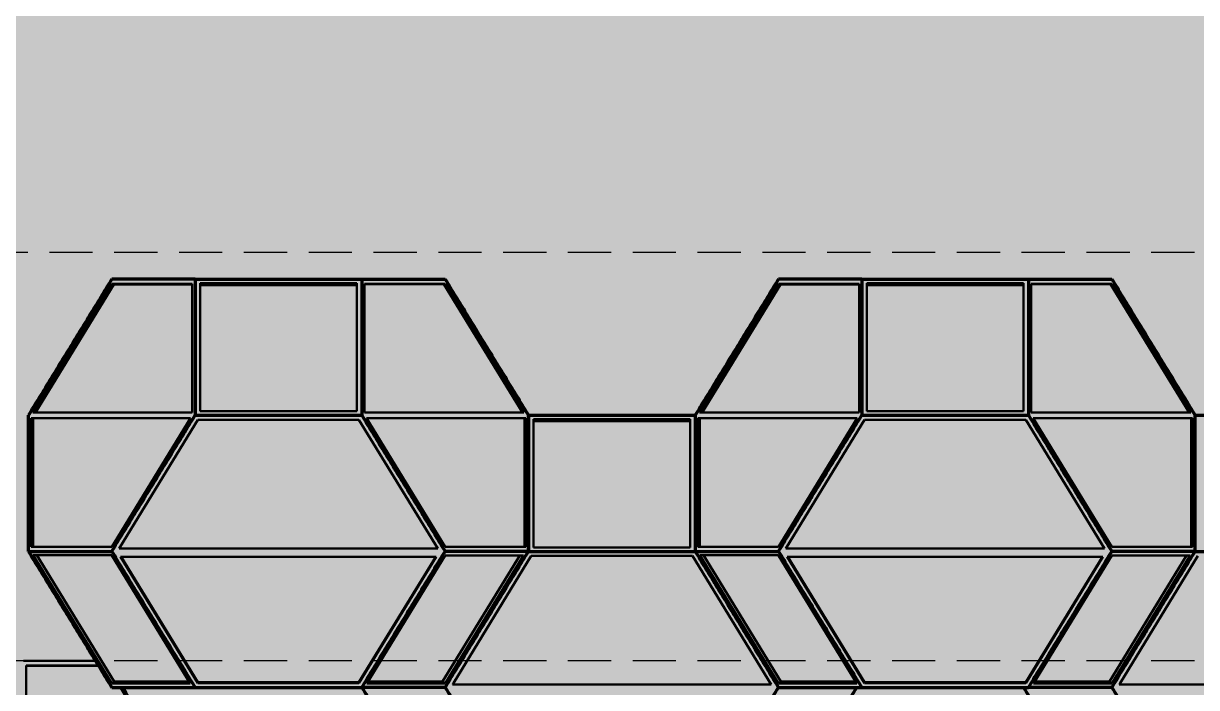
# Model space of a CAD drawing. Header units: millimetres. Extents: x 401 to 30661, y 2016 to 22119.
# Drawn here: x 16875 to 17565, y 8722 to 9112 of the extents above; entities that cross this region are included whole.
import ezdxf

# ---------------------------------------------------------------- set-up
doc = ezdxf.new("R2010")
doc.units = ezdxf.units.MM
doc.linetypes.add('DASHEDX2', pattern=[38.1, 25.4, -12.7])
for name, color, linetype, lineweight, true_color in [('1ST', 51, 'Continuous', 50, 0x7debff), ('2ND', 201, 'Continuous', 35, 0x39ffb0), ('3RD', 140, 'Continuous', 25, 0x7debff), ('4TH DETAILS', 125, 'Continuous', 15, 0x39ffb0)]:
    doc.layers.add(name, color=color, linetype=linetype, lineweight=lineweight, true_color=true_color)
doc.layers.add('BACKGROUND', color=7, linetype='Continuous', true_color=0x000000)
for name, color, linetype, lineweight, true_color, transparency in [('GLOW-CYAN', 7, 'Continuous', 100, 0x7debff, 0.8), ('GLOW-CYAN-2', 7, 'Continuous', 50, 0x7debff, 0.8), ('GLOW-EMERALD', 7, 'Continuous', 70, 0x39ffb0, 0.8), ('GLOW-EMERALD-2', 7, 'Continuous', 30, 0x39ffb0, 0.8)]:
    doc.layers.add(name, color=color, linetype=linetype, lineweight=lineweight, true_color=true_color, transparency=transparency)

msp = doc.modelspace()

# ---------------------------------------------------------------- hatches: boundary and pattern name
at = {"layer": 'BACKGROUND'}
h = msp.add_hatch(color=256, dxfattribs=at)
h.dxf.hatch_style = 1
h.paths.add_polyline_path([(400.723, 2015.745), (30660.634, 2015.745), (30660.634, 22119.328), (400.723, 22119.328)])

# ---------------------------------------------------------------- linework, layer by layer
at = {"layer": '1ST', "linetype": 'Continuous'}
for points in [[(16926.848, 8961.787), (16877.858, 8881.787)], [(16975.838, 8961.787), (16926.848, 8961.787)], [(16975.838, 8961.787), (17073.817, 8961.787)], [(16975.838, 8961.787), (16975.838, 8881.787)], [(17073.817, 8961.787), (17122.807, 8961.787)], [(17073.817, 8961.787), (17073.817, 8881.787)], [(17122.807, 8961.787), (17171.797, 8881.787)], [(17318.766, 8961.787), (17269.776, 8881.787)], [(17367.756, 8961.787), (17318.766, 8961.787)], [(17367.756, 8961.787), (17465.736, 8961.787)], [(17367.756, 8961.787), (17367.756, 8881.787)], [(17465.736, 8961.787), (17514.725, 8961.787)], [(17465.736, 8961.787), (17465.736, 8881.787)], [(17514.725, 8961.787), (17563.715, 8881.787)], [(16877.858, 8801.787), (16877.858, 8881.787)], [(16926.848, 8801.787), (16975.838, 8881.787)], [(16975.838, 8881.787), (17073.817, 8881.787)], [(17073.817, 8881.787), (17122.807, 8801.787)], [(17171.797, 8881.787), (17171.797, 8801.787)], [(17171.797, 8801.787), (17171.797, 8881.787)], [(17269.776, 8881.787), (17269.776, 8801.787)], [(17318.766, 8801.787), (17367.756, 8881.787)], [(17367.756, 8881.787), (17465.736, 8881.787)], [(17465.736, 8881.787), (17514.725, 8801.787)], [(17563.715, 8801.787), (17563.715, 8881.787)], [(16877.858, 8801.787), (16926.848, 8801.787)], [(16877.858, 8801.787), (16926.848, 8721.787)], [(16926.848, 8801.787), (16975.838, 8721.787)], [(17073.817, 8721.787), (17122.807, 8801.787)], [(17122.807, 8721.787), (17171.797, 8801.787)], [(17122.807, 8721.787), (17171.797, 8801.787)], [(17171.797, 8801.787), (17122.807, 8801.787)], [(17269.776, 8801.787), (17318.766, 8801.787)], [(17269.776, 8801.787), (17318.766, 8721.787)], [(17318.766, 8801.787), (17367.756, 8721.787)], [(17465.736, 8721.787), (17514.725, 8801.787)], [(17514.725, 8721.787), (17563.715, 8801.787)], [(17563.715, 8801.787), (17514.725, 8801.787)], [(16926.848, 8721.787), (16975.838, 8721.787)], [(16975.838, 8721.787), (17073.817, 8721.787)], [(17122.807, 8721.787), (17073.817, 8721.787)], [(17318.766, 8721.787), (17367.756, 8721.787)], [(17367.756, 8721.787), (17465.736, 8721.787)], [(17514.725, 8721.787), (17465.736, 8721.787)]]:
    msp.add_open_spline(points, degree=1, dxfattribs=at)
at = {"layer": '2ND', "linetype": 'Continuous'}
for points in [[(17171.797, 8881.787), (17269.776, 8881.787)], [(17563.715, 8881.787), (17661.695, 8881.787)], [(17171.797, 8801.787), (17269.776, 8801.787)], [(17563.715, 8801.787), (17661.695, 8801.787)], [(17073.817, 8721.787), (17122.807, 8641.787)], [(17122.807, 8721.787), (17171.797, 8641.787)], [(17269.776, 8641.787), (17318.766, 8721.787)], [(17315.855, 8641.811), (17364.831, 8721.787)], [(17462.839, 8721.787), (17511.814, 8641.811)], [(17514.725, 8721.787), (17563.715, 8641.787)]]:
    msp.add_open_spline(points, degree=1, dxfattribs=at)
at = {"layer": '3RD', "linetype": 'Continuous', "extrusion": (0, 1, -2e-16)}
for p, q in [((16881.116, 8884.448), (16926.848, 8959.127)), ((16881.979, 8883.356), (16928.073, 8958.627)), ((16928.073, 8958.627), (16926.848, 8959.127)), ((16926.848, 8959.127), (16972.579, 8959.127)), ((16928.073, 8958.627), (16974.208, 8958.627)), ((16972.579, 8959.127), (16974.208, 8959.127)), ((16974.208, 8959.127), (16974.208, 8956.467)), ((16978.748, 8959.411), (17070.906, 8959.411)), ((16978.748, 8884.164), (16978.748, 8959.411)), ((17070.906, 8958.239), (16978.748, 8958.239)), ((17070.906, 8959.411), (17070.906, 8884.164)), ((17075.446, 8884.448), (17075.446, 8959.127)), ((17075.446, 8959.127), (17121.178, 8959.127)), ((17122.072, 8958.827), (17075.446, 8958.827)), ((17121.178, 8959.127), (17122.807, 8959.127)), ((17122.072, 8958.827), (17122.807, 8959.127)), ((17168.244, 8883.429), (17122.072, 8958.827)), ((17122.807, 8959.127), (17169.162, 8883.429)), ((17273.035, 8884.448), (17318.766, 8959.127)), ((17273.897, 8883.356), (17319.991, 8958.627)), ((17319.991, 8958.627), (17318.766, 8959.127)), ((17318.766, 8959.127), (17364.498, 8959.127)), ((17319.991, 8958.627), (17366.127, 8958.627)), ((17364.498, 8959.127), (17366.127, 8959.127)), ((17366.127, 8959.127), (17366.127, 8956.467)), ((17370.667, 8959.411), (17462.825, 8959.411)), ((17370.667, 8884.164), (17370.667, 8959.411)), ((17462.825, 8958.239), (17370.667, 8958.239)), ((17462.825, 8959.411), (17462.825, 8884.164)), ((17467.365, 8884.448), (17467.365, 8959.127)), ((17467.365, 8959.127), (17513.096, 8959.127)), ((17513.99, 8958.827), (17467.365, 8958.827)), ((17513.096, 8959.127), (17514.725, 8959.127)), ((17513.99, 8958.827), (17514.725, 8959.127)), ((17560.162, 8883.429), (17513.99, 8958.827)), ((17514.725, 8959.127), (17561.081, 8883.429)), ((16974.208, 8956.467), (16974.208, 8883.356)), ((17366.127, 8956.467), (17366.127, 8883.356)), ((16880.448, 8883.356), (16881.116, 8884.448)), ((16880.448, 8883.356), (16974.208, 8883.356)), ((17070.906, 8884.164), (16978.748, 8884.164)), ((17075.446, 8883.429), (17075.446, 8884.448)), ((17075.446, 8883.429), (17169.162, 8883.429)), ((17272.366, 8883.356), (17273.035, 8884.448)), ((17272.366, 8883.356), (17366.127, 8883.356)), ((17462.825, 8884.164), (17370.667, 8884.164)), ((17467.365, 8883.429), (17467.365, 8884.448)), ((17467.365, 8883.429), (17561.081, 8883.429)), ((16879.487, 8880.014), (16880.712, 8879.514)), ((16879.487, 8804.448), (16879.487, 8880.014)), ((16973.122, 8880.014), (16879.487, 8880.014)), ((16880.712, 8804.448), (16880.712, 8879.514)), ((16973.122, 8880.014), (16928.477, 8807.108)), ((16931.735, 8804.448), (16977.467, 8879.127)), ((16977.467, 8879.127), (17068.93, 8879.127)), ((17068.93, 8879.127), (17072.188, 8879.127)), ((17072.188, 8879.127), (17118.463, 8803.561)), ((17122.807, 8804.448), (17076.532, 8880.014)), ((17170.168, 8880.014), (17076.532, 8880.014)), ((17169.433, 8879.714), (17170.168, 8880.014)), ((17169.433, 8804.448), (17169.433, 8879.714)), ((17170.168, 8880.014), (17170.168, 8879.127)), ((17170.168, 8879.127), (17170.168, 8804.448)), ((17174.708, 8879.411), (17266.865, 8879.411)), ((17174.708, 8804.164), (17174.708, 8879.411)), ((17266.865, 8878.239), (17174.708, 8878.239)), ((17266.865, 8879.411), (17266.865, 8804.164)), ((17271.405, 8880.014), (17272.63, 8879.514)), ((17271.405, 8804.448), (17271.405, 8880.014)), ((17365.041, 8880.014), (17271.405, 8880.014)), ((17272.63, 8804.448), (17272.63, 8879.514)), ((17365.041, 8880.014), (17320.395, 8807.108)), ((17323.653, 8804.448), (17369.385, 8879.127)), ((17369.385, 8879.127), (17460.848, 8879.127)), ((17460.848, 8879.127), (17464.106, 8879.127)), ((17464.106, 8879.127), (17510.381, 8803.561)), ((17514.725, 8804.448), (17468.451, 8880.014)), ((17562.086, 8880.014), (17468.451, 8880.014)), ((17561.351, 8879.714), (17562.086, 8880.014)), ((17561.351, 8804.448), (17561.351, 8879.714)), ((17562.086, 8880.014), (17562.086, 8879.127)), ((17562.086, 8879.127), (17562.086, 8804.448)), ((16928.477, 8807.108), (16926.848, 8804.448)), ((17320.395, 8807.108), (17318.766, 8804.448)), ((16926.848, 8804.448), (16879.487, 8804.448)), ((16926.803, 8724.237), (16880.724, 8799.483)), ((16880.724, 8799.483), (16926.803, 8799.483)), ((16882.876, 8799.483), (16928.238, 8725.408)), ((16926.803, 8799.483), (16926.848, 8799.411)), ((16926.848, 8799.411), (16972.882, 8724.237)), ((16931.192, 8803.561), (16931.735, 8804.448)), ((16931.192, 8803.561), (17118.463, 8803.561)), ((17076.728, 8724.164), (17122.807, 8799.411)), ((17121.373, 8725.335), (17166.734, 8799.411)), ((17124.436, 8804.448), (17122.807, 8804.448)), ((17122.807, 8799.411), (17168.886, 8799.411)), ((17168.886, 8799.411), (17122.807, 8724.164)), ((17170.168, 8804.448), (17124.436, 8804.448)), ((17127.694, 8724.448), (17173.426, 8799.127)), ((17173.426, 8799.127), (17264.889, 8799.127)), ((17266.865, 8804.164), (17174.708, 8804.164)), ((17264.889, 8799.127), (17268.147, 8799.127)), ((17268.147, 8799.127), (17314.422, 8723.561)), ((17318.766, 8804.448), (17271.405, 8804.448)), ((17318.722, 8724.237), (17272.643, 8799.483)), ((17272.643, 8799.483), (17318.722, 8799.483)), ((17274.794, 8799.483), (17320.156, 8725.408)), ((17318.722, 8799.483), (17318.766, 8799.411)), ((17318.766, 8799.411), (17364.8, 8724.237)), ((17323.11, 8803.561), (17323.653, 8804.448)), ((17323.11, 8803.561), (17510.381, 8803.561)), ((17468.646, 8724.164), (17514.725, 8799.411)), ((17513.291, 8725.335), (17558.653, 8799.411)), ((17516.354, 8804.448), (17514.725, 8804.448)), ((17514.725, 8799.411), (17560.804, 8799.411)), ((17560.804, 8799.411), (17514.725, 8724.164)), ((17562.086, 8804.448), (17516.354, 8804.448)), ((17519.613, 8724.448), (17565.344, 8799.127)), ((16977.467, 8724.448), (16932.047, 8798.618)), ((17117.608, 8798.618), (16932.047, 8798.618)), ((16977.467, 8724.948), (16932.353, 8798.618)), ((17117.608, 8798.618), (17072.188, 8724.448)), ((17117.302, 8798.618), (17072.188, 8724.948)), ((17369.385, 8724.448), (17323.965, 8798.618)), ((17509.526, 8798.618), (17323.965, 8798.618)), ((17369.385, 8724.948), (17324.271, 8798.618)), ((17509.526, 8798.618), (17464.106, 8724.448)), ((17509.22, 8798.618), (17464.106, 8724.948)), ((16876.576, 8660.133), (16876.576, 8734.813)), ((16876.576, 8734.813), (16918.871, 8734.813)), ((16919.055, 8734.513), (16876.576, 8734.513)), ((16928.238, 8725.408), (16926.803, 8724.237)), ((16926.848, 8724.237), (16926.803, 8724.237)), ((16972.882, 8724.237), (16926.848, 8724.237)), ((16928.238, 8725.408), (16972.165, 8725.408)), ((16977.467, 8724.448), (16977.467, 8724.948)), ((17072.188, 8724.948), (16977.467, 8724.948)), ((17068.93, 8724.448), (16977.467, 8724.448)), ((17072.188, 8724.448), (17068.93, 8724.448)), ((17072.188, 8724.448), (17072.188, 8724.948)), ((17122.807, 8724.164), (17076.728, 8724.164)), ((17077.445, 8725.335), (17121.373, 8725.335)), ((17121.373, 8725.335), (17122.807, 8724.164)), ((17127.151, 8723.561), (17127.694, 8724.448)), ((17127.151, 8723.561), (17314.422, 8723.561)), ((17320.156, 8725.408), (17318.722, 8724.237)), ((17318.766, 8724.237), (17318.722, 8724.237)), ((17364.8, 8724.237), (17318.766, 8724.237)), ((17320.156, 8725.408), (17364.083, 8725.408)), ((17369.385, 8724.448), (17369.385, 8724.948)), ((17464.106, 8724.948), (17369.385, 8724.948)), ((17460.848, 8724.448), (17369.385, 8724.448)), ((17464.106, 8724.448), (17460.848, 8724.448)), ((17464.106, 8724.448), (17464.106, 8724.948)), ((17514.725, 8724.164), (17468.646, 8724.164)), ((17469.364, 8725.335), (17513.291, 8725.335)), ((17513.291, 8725.335), (17514.725, 8724.164)), ((17519.07, 8723.561), (17519.613, 8724.448)), ((17519.07, 8723.561), (17706.34, 8723.561)), ((16931.913, 8721.787), (16970.292, 8659.115))]:
    msp.add_line(p, q, dxfattribs=at)
at = {"layer": '3RD', "linetype": 'Continuous'}
for points in [[(17269.776, 8801.787), (17269.776, 8881.787)], [(17563.715, 8881.787), (17563.715, 8801.787)], [(17269.776, 8801.787), (17318.766, 8721.787)], [(17514.725, 8721.787), (17563.715, 8801.787)], [(16874.947, 8737.473), (16917.242, 8737.473)], [(16933.542, 8721.787), (16972.927, 8657.473)]]:
    msp.add_open_spline(points, degree=1, dxfattribs=at)
at = {"layer": '4TH DETAILS', "linetype": 'DASHEDX2'}
for p, q in [((18249.126, 8977.473), (14249.126, 8977.473)), ((18249.126, 8737.473), (14249.126, 8737.473))]:
    msp.add_line(p, q, dxfattribs=at)
at = {"layer": 'GLOW-CYAN', "linetype": 'Continuous'}
for points in [[(16926.848, 8961.787), (16877.858, 8881.787)], [(16975.838, 8961.787), (16926.848, 8961.787)], [(16975.838, 8961.787), (17073.817, 8961.787)], [(16975.838, 8961.787), (16975.838, 8881.787)], [(17073.817, 8961.787), (17122.807, 8961.787)], [(17073.817, 8961.787), (17073.817, 8881.787)], [(17122.807, 8961.787), (17171.797, 8881.787)], [(17318.766, 8961.787), (17269.776, 8881.787)], [(17367.756, 8961.787), (17318.766, 8961.787)], [(17367.756, 8961.787), (17465.736, 8961.787)], [(17367.756, 8961.787), (17367.756, 8881.787)], [(17465.736, 8961.787), (17514.725, 8961.787)], [(17465.736, 8961.787), (17465.736, 8881.787)], [(17514.725, 8961.787), (17563.715, 8881.787)], [(16877.858, 8801.787), (16877.858, 8881.787)], [(16926.848, 8801.787), (16975.838, 8881.787)], [(16975.838, 8881.787), (17073.817, 8881.787)], [(17073.817, 8881.787), (17122.807, 8801.787)], [(17171.797, 8881.787), (17171.797, 8801.787)], [(17171.797, 8801.787), (17171.797, 8881.787)], [(17269.776, 8881.787), (17269.776, 8801.787)], [(17318.766, 8801.787), (17367.756, 8881.787)], [(17367.756, 8881.787), (17465.736, 8881.787)], [(17465.736, 8881.787), (17514.725, 8801.787)], [(17563.715, 8801.787), (17563.715, 8881.787)], [(16877.858, 8801.787), (16926.848, 8801.787)], [(16877.858, 8801.787), (16926.848, 8721.787)], [(16926.848, 8801.787), (16975.838, 8721.787)], [(17073.817, 8721.787), (17122.807, 8801.787)], [(17122.807, 8721.787), (17171.797, 8801.787)], [(17122.807, 8721.787), (17171.797, 8801.787)], [(17171.797, 8801.787), (17122.807, 8801.787)], [(17269.776, 8801.787), (17318.766, 8801.787)], [(17269.776, 8801.787), (17318.766, 8721.787)], [(17318.766, 8801.787), (17367.756, 8721.787)], [(17465.736, 8721.787), (17514.725, 8801.787)], [(17514.725, 8721.787), (17563.715, 8801.787)], [(17563.715, 8801.787), (17514.725, 8801.787)], [(16926.848, 8721.787), (16975.838, 8721.787)], [(16975.838, 8721.787), (17073.817, 8721.787)], [(17122.807, 8721.787), (17073.817, 8721.787)], [(17318.766, 8721.787), (17367.756, 8721.787)], [(17367.756, 8721.787), (17465.736, 8721.787)], [(17514.725, 8721.787), (17465.736, 8721.787)]]:
    msp.add_open_spline(points, degree=1, dxfattribs=at)
at = {"layer": 'GLOW-CYAN-2', "linetype": 'Continuous', "extrusion": (0, 1, -2e-16)}
for p, q in [((16881.116, 8884.448), (16926.848, 8959.127)), ((16881.979, 8883.356), (16928.073, 8958.627)), ((16928.073, 8958.627), (16926.848, 8959.127)), ((16926.848, 8959.127), (16972.579, 8959.127)), ((16928.073, 8958.627), (16974.208, 8958.627)), ((16972.579, 8959.127), (16974.208, 8959.127)), ((16974.208, 8959.127), (16974.208, 8956.467)), ((16978.748, 8959.411), (17070.906, 8959.411)), ((16978.748, 8884.164), (16978.748, 8959.411)), ((17070.906, 8958.239), (16978.748, 8958.239)), ((17070.906, 8959.411), (17070.906, 8884.164)), ((17075.446, 8884.448), (17075.446, 8959.127)), ((17075.446, 8959.127), (17121.178, 8959.127)), ((17122.072, 8958.827), (17075.446, 8958.827)), ((17121.178, 8959.127), (17122.807, 8959.127)), ((17122.072, 8958.827), (17122.807, 8959.127)), ((17168.244, 8883.429), (17122.072, 8958.827)), ((17122.807, 8959.127), (17169.162, 8883.429)), ((17273.035, 8884.448), (17318.766, 8959.127)), ((17273.897, 8883.356), (17319.991, 8958.627)), ((17319.991, 8958.627), (17318.766, 8959.127)), ((17318.766, 8959.127), (17364.498, 8959.127)), ((17319.991, 8958.627), (17366.127, 8958.627)), ((17364.498, 8959.127), (17366.127, 8959.127)), ((17366.127, 8959.127), (17366.127, 8956.467)), ((17370.667, 8959.411), (17462.825, 8959.411)), ((17370.667, 8884.164), (17370.667, 8959.411)), ((17462.825, 8958.239), (17370.667, 8958.239)), ((17462.825, 8959.411), (17462.825, 8884.164)), ((17467.365, 8884.448), (17467.365, 8959.127)), ((17467.365, 8959.127), (17513.096, 8959.127)), ((17513.99, 8958.827), (17467.365, 8958.827)), ((17513.096, 8959.127), (17514.725, 8959.127)), ((17513.99, 8958.827), (17514.725, 8959.127)), ((17560.162, 8883.429), (17513.99, 8958.827)), ((17514.725, 8959.127), (17561.081, 8883.429)), ((16974.208, 8956.467), (16974.208, 8883.356)), ((17366.127, 8956.467), (17366.127, 8883.356)), ((16880.448, 8883.356), (16881.116, 8884.448)), ((16880.448, 8883.356), (16974.208, 8883.356)), ((17070.906, 8884.164), (16978.748, 8884.164)), ((17075.446, 8883.429), (17075.446, 8884.448)), ((17075.446, 8883.429), (17169.162, 8883.429)), ((17272.366, 8883.356), (17273.035, 8884.448)), ((17272.366, 8883.356), (17366.127, 8883.356)), ((17462.825, 8884.164), (17370.667, 8884.164)), ((17467.365, 8883.429), (17467.365, 8884.448)), ((17467.365, 8883.429), (17561.081, 8883.429)), ((16879.487, 8880.014), (16880.712, 8879.514)), ((16879.487, 8804.448), (16879.487, 8880.014)), ((16973.122, 8880.014), (16879.487, 8880.014)), ((16880.712, 8804.448), (16880.712, 8879.514)), ((16973.122, 8880.014), (16928.477, 8807.108)), ((16931.735, 8804.448), (16977.467, 8879.127)), ((16977.467, 8879.127), (17068.93, 8879.127)), ((17068.93, 8879.127), (17072.188, 8879.127)), ((17072.188, 8879.127), (17118.463, 8803.561)), ((17122.807, 8804.448), (17076.532, 8880.014)), ((17170.168, 8880.014), (17076.532, 8880.014)), ((17169.433, 8879.714), (17170.168, 8880.014)), ((17169.433, 8804.448), (17169.433, 8879.714)), ((17170.168, 8880.014), (17170.168, 8879.127)), ((17170.168, 8879.127), (17170.168, 8804.448)), ((17174.708, 8879.411), (17266.865, 8879.411)), ((17174.708, 8804.164), (17174.708, 8879.411)), ((17266.865, 8878.239), (17174.708, 8878.239)), ((17266.865, 8879.411), (17266.865, 8804.164)), ((17271.405, 8880.014), (17272.63, 8879.514)), ((17271.405, 8804.448), (17271.405, 8880.014)), ((17365.041, 8880.014), (17271.405, 8880.014)), ((17272.63, 8804.448), (17272.63, 8879.514)), ((17365.041, 8880.014), (17320.395, 8807.108)), ((17323.653, 8804.448), (17369.385, 8879.127)), ((17369.385, 8879.127), (17460.848, 8879.127)), ((17460.848, 8879.127), (17464.106, 8879.127)), ((17464.106, 8879.127), (17510.381, 8803.561)), ((17514.725, 8804.448), (17468.451, 8880.014)), ((17562.086, 8880.014), (17468.451, 8880.014)), ((17561.351, 8879.714), (17562.086, 8880.014)), ((17561.351, 8804.448), (17561.351, 8879.714)), ((17562.086, 8880.014), (17562.086, 8879.127)), ((17562.086, 8879.127), (17562.086, 8804.448)), ((16928.477, 8807.108), (16926.848, 8804.448)), ((17320.395, 8807.108), (17318.766, 8804.448)), ((16926.848, 8804.448), (16879.487, 8804.448)), ((16926.803, 8724.237), (16880.724, 8799.483)), ((16880.724, 8799.483), (16926.803, 8799.483)), ((16882.876, 8799.483), (16928.238, 8725.408)), ((16926.803, 8799.483), (16926.848, 8799.411)), ((16926.848, 8799.411), (16972.882, 8724.237)), ((16931.192, 8803.561), (16931.735, 8804.448)), ((16931.192, 8803.561), (17118.463, 8803.561)), ((17076.728, 8724.164), (17122.807, 8799.411)), ((17121.373, 8725.335), (17166.734, 8799.411)), ((17124.436, 8804.448), (17122.807, 8804.448)), ((17122.807, 8799.411), (17168.886, 8799.411)), ((17168.886, 8799.411), (17122.807, 8724.164)), ((17170.168, 8804.448), (17124.436, 8804.448)), ((17127.694, 8724.448), (17173.426, 8799.127)), ((17173.426, 8799.127), (17264.889, 8799.127)), ((17266.865, 8804.164), (17174.708, 8804.164)), ((17264.889, 8799.127), (17268.147, 8799.127)), ((17268.147, 8799.127), (17314.422, 8723.561)), ((17318.766, 8804.448), (17271.405, 8804.448)), ((17318.722, 8724.237), (17272.643, 8799.483)), ((17272.643, 8799.483), (17318.722, 8799.483)), ((17274.794, 8799.483), (17320.156, 8725.408)), ((17318.722, 8799.483), (17318.766, 8799.411)), ((17318.766, 8799.411), (17364.8, 8724.237)), ((17323.11, 8803.561), (17323.653, 8804.448)), ((17323.11, 8803.561), (17510.381, 8803.561)), ((17468.646, 8724.164), (17514.725, 8799.411)), ((17513.291, 8725.335), (17558.653, 8799.411)), ((17516.354, 8804.448), (17514.725, 8804.448)), ((17514.725, 8799.411), (17560.804, 8799.411)), ((17560.804, 8799.411), (17514.725, 8724.164)), ((17562.086, 8804.448), (17516.354, 8804.448)), ((17519.613, 8724.448), (17565.344, 8799.127)), ((16977.467, 8724.448), (16932.047, 8798.618)), ((17117.608, 8798.618), (16932.047, 8798.618)), ((16977.467, 8724.948), (16932.353, 8798.618)), ((17117.608, 8798.618), (17072.188, 8724.448)), ((17117.302, 8798.618), (17072.188, 8724.948)), ((17369.385, 8724.448), (17323.965, 8798.618)), ((17509.526, 8798.618), (17323.965, 8798.618)), ((17369.385, 8724.948), (17324.271, 8798.618)), ((17509.526, 8798.618), (17464.106, 8724.448)), ((17509.22, 8798.618), (17464.106, 8724.948)), ((16876.576, 8660.133), (16876.576, 8734.813)), ((16876.576, 8734.813), (16918.871, 8734.813)), ((16919.055, 8734.513), (16876.576, 8734.513)), ((16928.238, 8725.408), (16926.803, 8724.237)), ((16926.848, 8724.237), (16926.803, 8724.237)), ((16972.882, 8724.237), (16926.848, 8724.237)), ((16928.238, 8725.408), (16972.165, 8725.408)), ((16977.467, 8724.448), (16977.467, 8724.948)), ((17072.188, 8724.948), (16977.467, 8724.948)), ((17068.93, 8724.448), (16977.467, 8724.448)), ((17072.188, 8724.448), (17068.93, 8724.448)), ((17072.188, 8724.448), (17072.188, 8724.948)), ((17122.807, 8724.164), (17076.728, 8724.164)), ((17077.445, 8725.335), (17121.373, 8725.335)), ((17121.373, 8725.335), (17122.807, 8724.164)), ((17127.151, 8723.561), (17127.694, 8724.448)), ((17127.151, 8723.561), (17314.422, 8723.561)), ((17320.156, 8725.408), (17318.722, 8724.237)), ((17318.766, 8724.237), (17318.722, 8724.237)), ((17364.8, 8724.237), (17318.766, 8724.237)), ((17320.156, 8725.408), (17364.083, 8725.408)), ((17369.385, 8724.448), (17369.385, 8724.948)), ((17464.106, 8724.948), (17369.385, 8724.948)), ((17460.848, 8724.448), (17369.385, 8724.448)), ((17464.106, 8724.448), (17460.848, 8724.448)), ((17464.106, 8724.448), (17464.106, 8724.948)), ((17514.725, 8724.164), (17468.646, 8724.164)), ((17469.364, 8725.335), (17513.291, 8725.335)), ((17513.291, 8725.335), (17514.725, 8724.164)), ((17519.07, 8723.561), (17519.613, 8724.448)), ((17519.07, 8723.561), (17706.34, 8723.561)), ((16931.913, 8721.787), (16970.292, 8659.115))]:
    msp.add_line(p, q, dxfattribs=at)
at = {"layer": 'GLOW-CYAN-2', "linetype": 'Continuous'}
for points in [[(17269.776, 8801.787), (17269.776, 8881.787)], [(17563.715, 8881.787), (17563.715, 8801.787)], [(17269.776, 8801.787), (17318.766, 8721.787)], [(17514.725, 8721.787), (17563.715, 8801.787)], [(16874.947, 8737.473), (16917.242, 8737.473)], [(16933.542, 8721.787), (16972.927, 8657.473)]]:
    msp.add_open_spline(points, degree=1, dxfattribs=at)
at = {"layer": 'GLOW-EMERALD', "linetype": 'Continuous'}
for points in [[(17171.797, 8881.787), (17269.776, 8881.787)], [(17563.715, 8881.787), (17661.695, 8881.787)], [(17171.797, 8801.787), (17269.776, 8801.787)], [(17563.715, 8801.787), (17661.695, 8801.787)], [(17073.817, 8721.787), (17122.807, 8641.787)], [(17122.807, 8721.787), (17171.797, 8641.787)], [(17269.776, 8641.787), (17318.766, 8721.787)], [(17315.855, 8641.811), (17364.831, 8721.787)], [(17462.839, 8721.787), (17511.814, 8641.811)], [(17514.725, 8721.787), (17563.715, 8641.787)]]:
    msp.add_open_spline(points, degree=1, dxfattribs=at)
at = {"layer": 'GLOW-EMERALD-2', "linetype": 'DASHEDX2'}
for p, q in [((18249.126, 8977.473), (14249.126, 8977.473)), ((18249.126, 8737.473), (14249.126, 8737.473))]:
    msp.add_line(p, q, dxfattribs=at)

doc.saveas('drawing.dxf')
